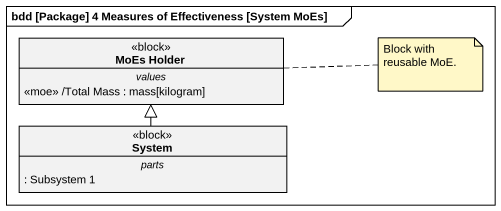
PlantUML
@startuml
mainframe bdd [Package] 4 Measures of Effectiveness [System MoEs]
hide circle
hide empty members
class "MoEs Holder" as MoEs_Holder <<block>> {
  -- values --
  <<moe>> /Total Mass : mass[kilogram]
}
class System <<block>> {
  -- parts --
  : Subsystem 1
}
System -up-|> MoEs_Holder
note right of MoEs_Holder : Block with reusable MoE.
@enduml
